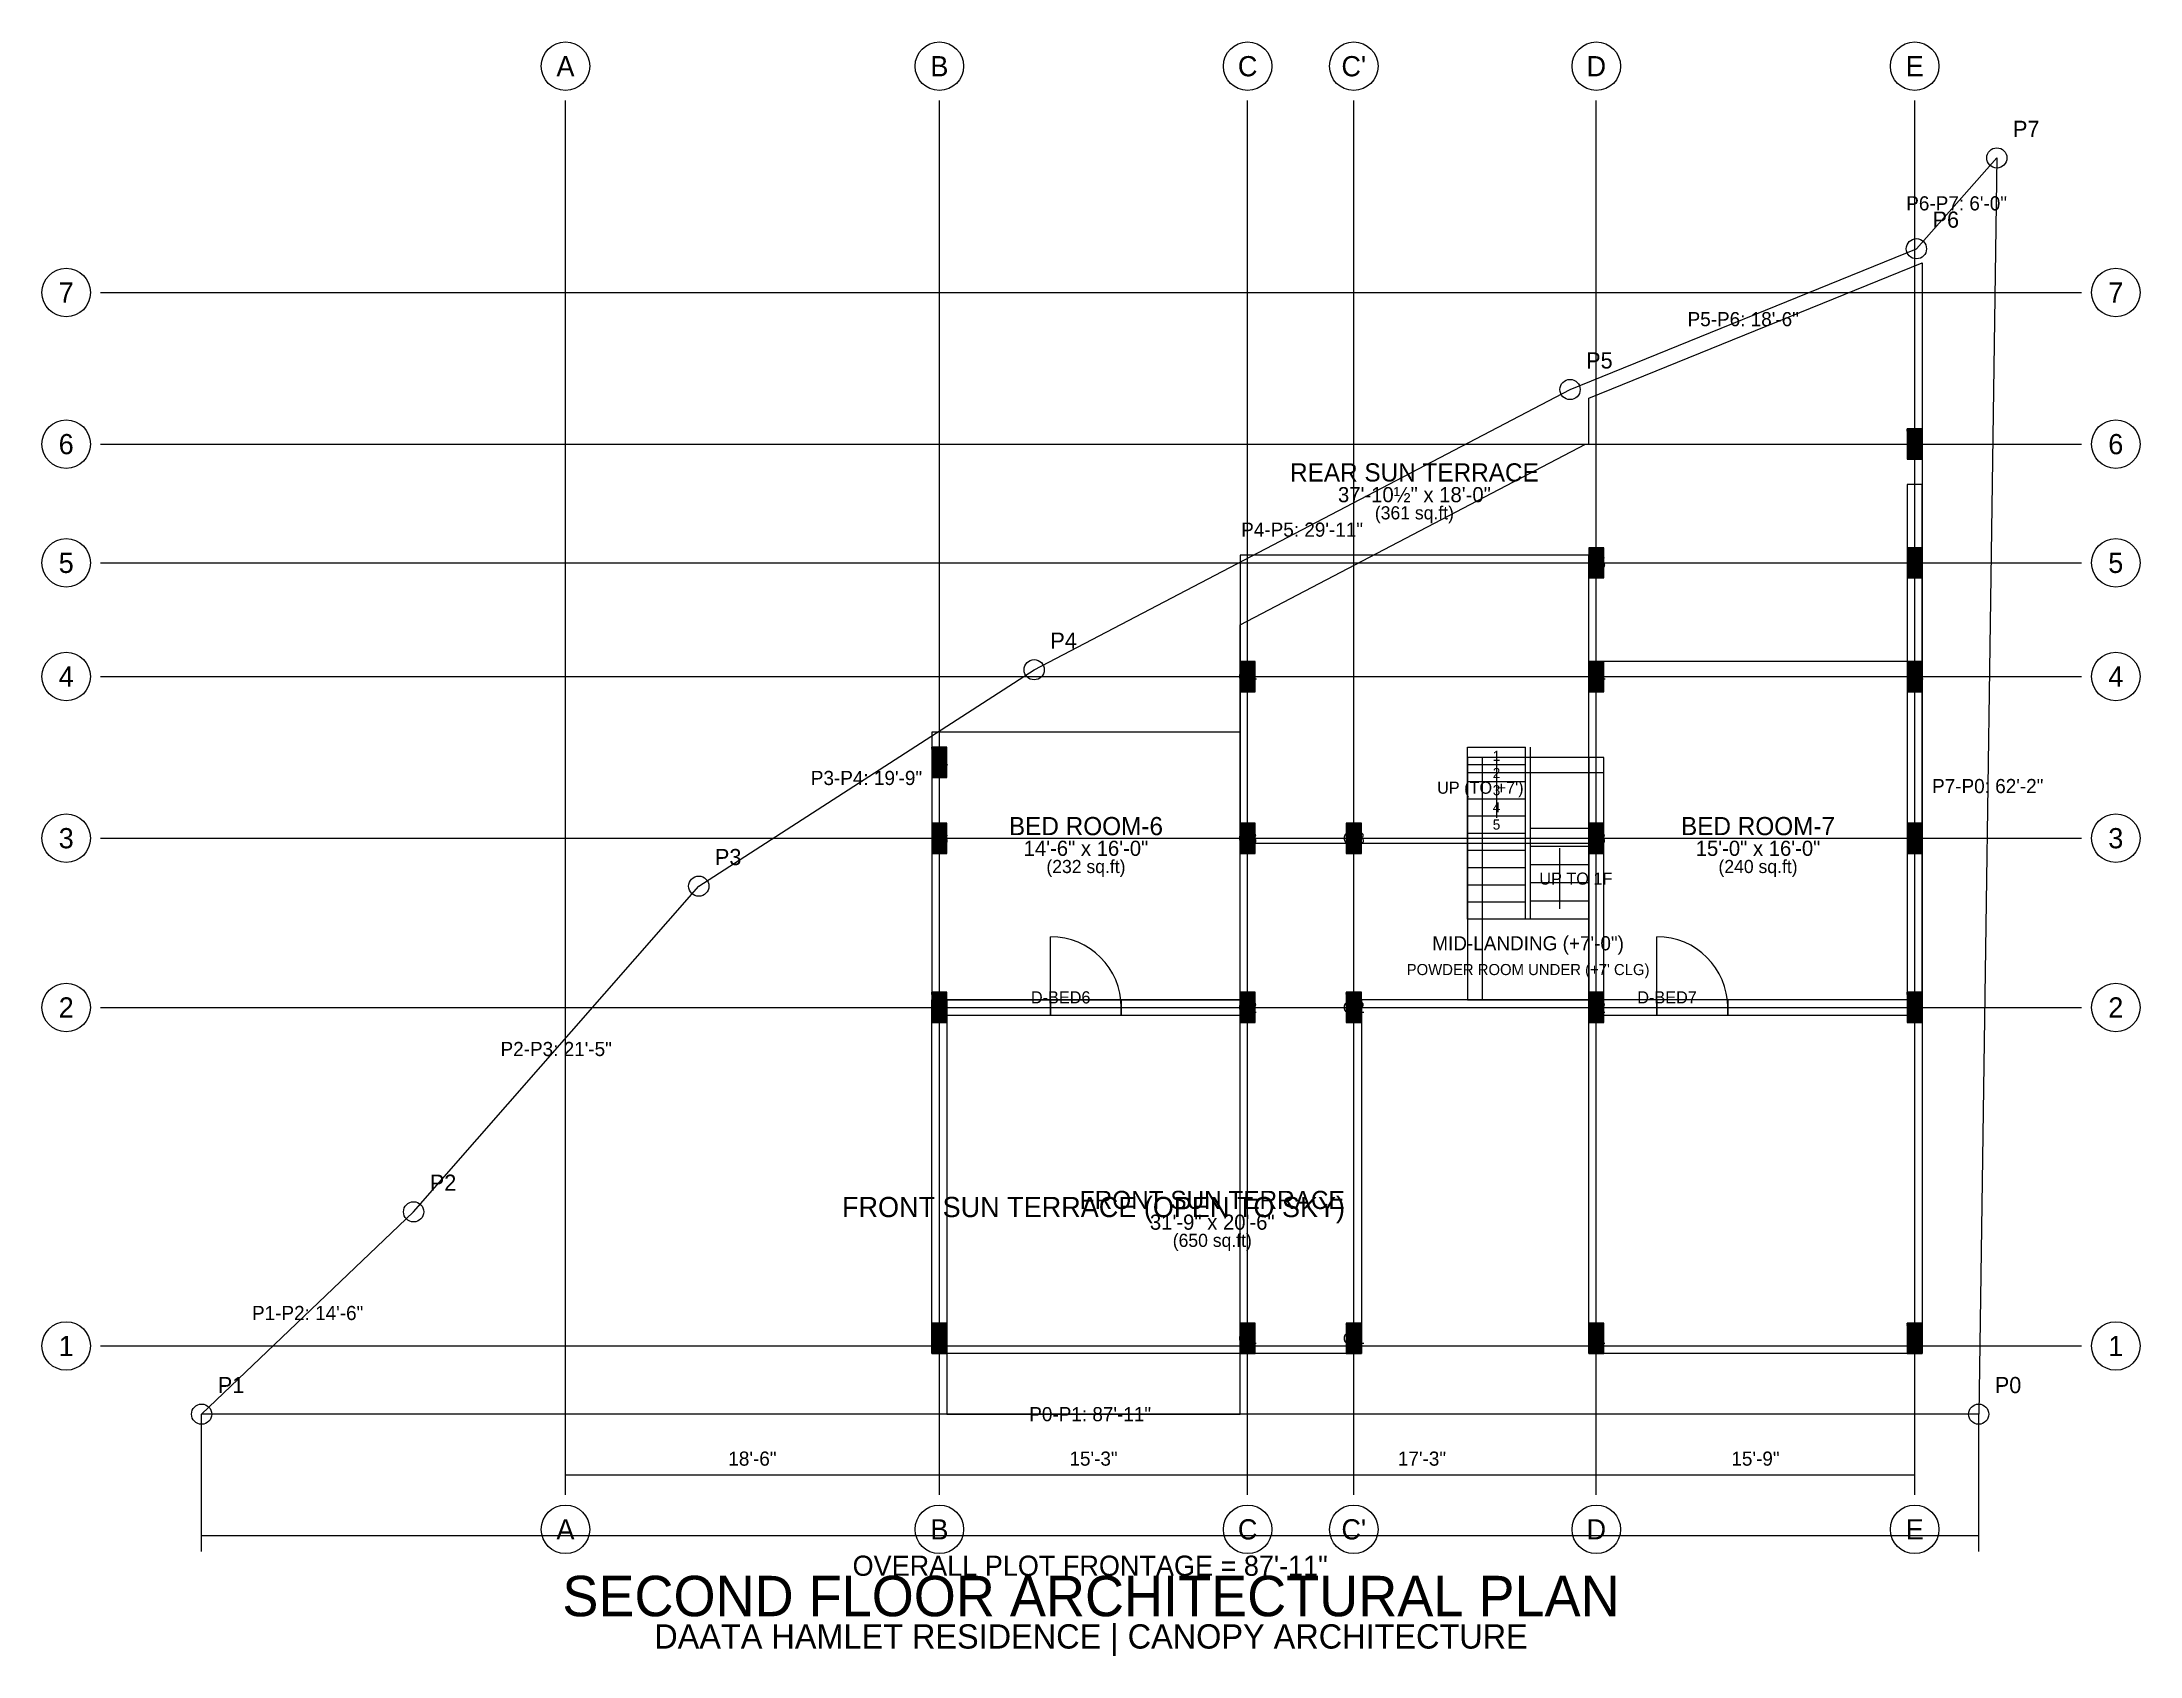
# Model space of a CAD drawing. Header units: feet. Extents: x -8 to 96, y -12 to 68.
import ezdxf
from ezdxf.enums import TextEntityAlignment as Align

# ---------------------------------------------------------------- set-up
doc = ezdxf.new("R2010")
doc.units = ezdxf.units.FT
doc.header["$MEASUREMENT"] = 0
for name, color, linetype in [('0_BOUNDARY', 1, 'Continuous'), ('A_CANOPY', 4, 'Continuous'), ('A_DIMENSIONS', 1, 'Continuous'), ('A_DOORS', 2, 'Continuous'), ('A_ROOM_LABELS', 7, 'Continuous'), ('A_STAIRS', 8, 'Continuous'), ('A_WALLS', 7, 'Continuous'), ('G_TITLEBLOCK', 7, 'Continuous'), ('S_COLUMNS', 4, 'Continuous'), ('S_COLUMNS_HATCH', 5, 'Continuous'), ('S_GRID_BUBBLES', 6, 'Continuous'), ('S_GRID_LINES', 6, 'Continuous')]:
    doc.layers.add(name, color=color, linetype=linetype)

msp = doc.modelspace()

# ---------------------------------------------------------------- hatches: boundary and pattern name
at = {"layer": 'S_COLUMNS_HATCH'}
h = msp.add_hatch(dxfattribs=at)
h.set_pattern_fill('SOLID')
h.paths.add_polyline_path([(84.375, 47.25), (85.125, 47.25), (85.125, 48.75), (84.375, 48.75)])
h = msp.add_hatch(dxfattribs=at)
h.set_pattern_fill('SOLID')
h.paths.add_polyline_path([(68.625, 41.375), (69.375, 41.375), (69.375, 42.875), (68.625, 42.875)])
h = msp.add_hatch(dxfattribs=at)
h.set_pattern_fill('SOLID')
h.paths.add_polyline_path([(84.375, 41.375), (85.125, 41.375), (85.125, 42.875), (84.375, 42.875)])
h = msp.add_hatch(dxfattribs=at)
h.set_pattern_fill('SOLID')
h.paths.add_polyline_path([(51.375, 35.75), (52.125, 35.75), (52.125, 37.25), (51.375, 37.25)])
h = msp.add_hatch(dxfattribs=at)
h.set_pattern_fill('SOLID')
h.paths.add_polyline_path([(68.625, 35.75), (69.375, 35.75), (69.375, 37.25), (68.625, 37.25)])
h = msp.add_hatch(dxfattribs=at)
h.set_pattern_fill('SOLID')
h.paths.add_polyline_path([(84.375, 35.75), (85.125, 35.75), (85.125, 37.25), (84.375, 37.25)])
h = msp.add_hatch(dxfattribs=at)
h.set_pattern_fill('SOLID')
h.paths.add_polyline_path([(36.125, 31.5), (36.875, 31.5), (36.875, 33), (36.125, 33)])
h = msp.add_hatch(dxfattribs=at)
h.set_pattern_fill('SOLID')
h.paths.add_polyline_path([(36.125, 27.75), (36.875, 27.75), (36.875, 29.25), (36.125, 29.25)])
h = msp.add_hatch(dxfattribs=at)
h.set_pattern_fill('SOLID')
h.paths.add_polyline_path([(51.375, 27.75), (52.125, 27.75), (52.125, 29.25), (51.375, 29.25)])
h = msp.add_hatch(dxfattribs=at)
h.set_pattern_fill('SOLID')
h.paths.add_polyline_path([(56.625, 27.75), (57.375, 27.75), (57.375, 29.25), (56.625, 29.25)])
h = msp.add_hatch(dxfattribs=at)
h.set_pattern_fill('SOLID')
h.paths.add_polyline_path([(68.625, 27.75), (69.375, 27.75), (69.375, 29.25), (68.625, 29.25)])
h = msp.add_hatch(dxfattribs=at)
h.set_pattern_fill('SOLID')
h.paths.add_polyline_path([(84.375, 27.75), (85.125, 27.75), (85.125, 29.25), (84.375, 29.25)])
h = msp.add_hatch(dxfattribs=at)
h.set_pattern_fill('SOLID')
h.paths.add_polyline_path([(36.125, 19.375), (36.875, 19.375), (36.875, 20.875), (36.125, 20.875)])
h = msp.add_hatch(dxfattribs=at)
h.set_pattern_fill('SOLID')
h.paths.add_polyline_path([(51.375, 19.375), (52.125, 19.375), (52.125, 20.875), (51.375, 20.875)])
h = msp.add_hatch(dxfattribs=at)
h.set_pattern_fill('SOLID')
h.paths.add_polyline_path([(56.625, 19.375), (57.375, 19.375), (57.375, 20.875), (56.625, 20.875)])
h = msp.add_hatch(dxfattribs=at)
h.set_pattern_fill('SOLID')
h.paths.add_polyline_path([(68.625, 19.375), (69.375, 19.375), (69.375, 20.875), (68.625, 20.875)])
h = msp.add_hatch(dxfattribs=at)
h.set_pattern_fill('SOLID')
h.paths.add_polyline_path([(84.375, 19.375), (85.125, 19.375), (85.125, 20.875), (84.375, 20.875)])
h = msp.add_hatch(dxfattribs=at)
h.set_pattern_fill('SOLID')
h.paths.add_polyline_path([(36.125, 3), (36.875, 3), (36.875, 4.5), (36.125, 4.5)])
h = msp.add_hatch(dxfattribs=at)
h.set_pattern_fill('SOLID')
h.paths.add_polyline_path([(51.375, 3), (52.125, 3), (52.125, 4.5), (51.375, 4.5)])
h = msp.add_hatch(dxfattribs=at)
h.set_pattern_fill('SOLID')
h.paths.add_polyline_path([(56.625, 3), (57.375, 3), (57.375, 4.5), (56.625, 4.5)])
h = msp.add_hatch(dxfattribs=at)
h.set_pattern_fill('SOLID')
h.paths.add_polyline_path([(68.625, 3), (69.375, 3), (69.375, 4.5), (68.625, 4.5)])
h = msp.add_hatch(dxfattribs=at)
h.set_pattern_fill('SOLID')
h.paths.add_polyline_path([(84.375, 3), (85.125, 3), (85.125, 4.5), (84.375, 4.5)])

# ---------------------------------------------------------------- linework, layer by layer
at = {"layer": '0_BOUNDARY'}
msp.add_lwpolyline([(0, 0), (10.4884, 10.0122), (24.5949, 26.1267), (41.1897, 36.8354), (67.6992, 50.701), (84.8373, 57.6678), (88.8145, 62.1602), (87.9167, 0)], close=True, dxfattribs=at)
for centre in [(88.8145, 62.1602), (84.8373, 57.6678), (67.6992, 50.701), (41.1897, 36.8354), (24.5949, 26.1267), (10.4884, 10.0122), (0, 0), (87.9167, 0)]:
    msp.add_circle(centre, 0.5, dxfattribs=at)
at = {"layer": 'A_CANOPY'}
for points in [[(51.375, 28.25), (68.625, 28.25), (68.625, 42.5), (51.375, 42.5)], [(36.125, 20.5), (51.375, 20.5), (51.375, 33.75), (36.125, 33.75)], [(36.875, 0), (51.375, 0), (51.375, 20.5), (36.875, 20.5)]]:
    msp.add_lwpolyline(points, close=True, dxfattribs=at)
at = {"layer": 'A_DIMENSIONS'}
for p, q in [((0, -6.8), (0, 0)), ((87.917, -6.8), (87.917, 0)), ((18, -3.5), (18, -2.5)), ((18, -3), (36.5, -3)), ((36.5, -3.5), (36.5, -2.5)), ((36.5, -3.5), (36.5, -2.5)), ((36.5, -3), (51.75, -3)), ((51.75, -3.5), (51.75, -2.5)), ((51.75, -3.5), (51.75, -2.5)), ((51.75, -3), (69, -3)), ((69, -3.5), (69, -2.5)), ((69, -3.5), (69, -2.5)), ((69, -3), (84.75, -3)), ((84.75, -3.5), (84.75, -2.5)), ((0, -6), (87.917, -6))]:
    msp.add_line(p, q, dxfattribs=at)
at = {"layer": 'A_DOORS'}
for p, q in [((42, 20.125), (42, 23.625)), ((72, 20.125), (72, 23.625))]:
    msp.add_line(p, q, dxfattribs=at)
for centre in [(42, 20.125), (72, 20.125)]:
    msp.add_arc(centre, 3.5, 0, 90, dxfattribs=at)
at = {"layer": 'A_STAIRS'}
for p, q in [((62.625, 24.5), (62.625, 33)), ((64.0625, 32.5), (64.0625, 29.5)), ((65.5, 24.5), (65.5, 33)), ((65.75, 24.5), (65.75, 33)), ((62.625, 28.75), (65.5, 28.75)), ((65.75, 29), (68.625, 29)), ((65.75, 29), (68.625, 29)), ((65.75, 28.1), (68.625, 28.1)), ((68.625, 24.5), (68.625, 29)), ((62.625, 27.9), (65.5, 27.9)), ((62.625, 27.05), (65.5, 27.05)), ((65.75, 27.2), (68.625, 27.2)), ((67.1875, 25), (67.1875, 28)), ((62.625, 26.2), (65.5, 26.2)), ((65.75, 26.3), (68.625, 26.3)), ((62.625, 25.35), (65.5, 25.35)), ((65.75, 25.4), (68.625, 25.4))]:
    msp.add_line(p, q, dxfattribs=at)
at = {"layer": 'A_STAIRS', "linetype": 'Continuous'}
for p, q in [((62.625, 33), (65.5, 33)), ((62.625, 32.15), (65.5, 32.15)), ((62.625, 31.3), (65.5, 31.3)), ((62.625, 30.45), (65.5, 30.45)), ((62.625, 29.6), (65.5, 29.6))]:
    msp.add_line(p, q, dxfattribs=at)
at = {"layer": 'A_STAIRS'}
msp.add_lwpolyline([(62.625, 20.5), (68.625, 20.5), (68.625, 24.5), (62.625, 24.5)], close=True, dxfattribs=at)
at = {"layer": 'A_WALLS'}
for points in [[(36.125, 3), (36.125, 20.5), (51.375, 20.5), (51.375, 39.0593), (68.4686, 48), (68.625, 48), (68.625, 50.2677), (85.125, 56.9752), (85.125, 3), (68.625, 3), (68.625, 20.5), (57.375, 20.5), (57.375, 3), (36.125, 3)], [(84.375, 20.5), (85.125, 20.5), (85.125, 46), (84.375, 46)], [(68.625, 36.5), (85.125, 36.5), (85.125, 37.25), (68.625, 37.25)], [(62.625, 20.5), (63.375, 20.5), (63.375, 32.5), (62.625, 32.5)], [(62.625, 31.75), (69.375, 31.75), (69.375, 32.5), (62.625, 32.5)], [(68.625, 20.5), (69.375, 20.5), (69.375, 32.5), (68.625, 32.5)], [(36.125, 19.75), (42, 19.75), (42, 20.5), (36.125, 20.5)], [(42, 19.75), (45.5, 19.75), (45.5, 20.5), (42, 20.5)], [(45.5, 19.75), (51.375, 19.75), (51.375, 20.5), (45.5, 20.5)], [(68.625, 19.75), (72, 19.75), (72, 20.5), (68.625, 20.5)], [(72, 19.75), (75.5, 19.75), (75.5, 20.5), (72, 20.5)], [(75.5, 19.75), (85.125, 19.75), (85.125, 20.5), (75.5, 20.5)]]:
    msp.add_lwpolyline(points, close=True, dxfattribs=at)
at = {"layer": 'S_COLUMNS'}
for points in [[(84.375, 47.25), (85.125, 47.25), (85.125, 48.75), (84.375, 48.75)], [(68.625, 41.375), (69.375, 41.375), (69.375, 42.875), (68.625, 42.875)], [(84.375, 41.375), (85.125, 41.375), (85.125, 42.875), (84.375, 42.875)], [(51.375, 35.75), (52.125, 35.75), (52.125, 37.25), (51.375, 37.25)], [(68.625, 35.75), (69.375, 35.75), (69.375, 37.25), (68.625, 37.25)], [(84.375, 35.75), (85.125, 35.75), (85.125, 37.25), (84.375, 37.25)], [(36.125, 31.5), (36.875, 31.5), (36.875, 33), (36.125, 33)], [(36.125, 27.75), (36.875, 27.75), (36.875, 29.25), (36.125, 29.25)], [(51.375, 27.75), (52.125, 27.75), (52.125, 29.25), (51.375, 29.25)], [(56.625, 27.75), (57.375, 27.75), (57.375, 29.25), (56.625, 29.25)], [(68.625, 27.75), (69.375, 27.75), (69.375, 29.25), (68.625, 29.25)], [(84.375, 27.75), (85.125, 27.75), (85.125, 29.25), (84.375, 29.25)], [(36.125, 19.375), (36.875, 19.375), (36.875, 20.875), (36.125, 20.875)], [(51.375, 19.375), (52.125, 19.375), (52.125, 20.875), (51.375, 20.875)], [(56.625, 19.375), (57.375, 19.375), (57.375, 20.875), (56.625, 20.875)], [(68.625, 19.375), (69.375, 19.375), (69.375, 20.875), (68.625, 20.875)], [(84.375, 19.375), (85.125, 19.375), (85.125, 20.875), (84.375, 20.875)], [(36.125, 3), (36.875, 3), (36.875, 4.5), (36.125, 4.5)], [(51.375, 3), (52.125, 3), (52.125, 4.5), (51.375, 4.5)], [(56.625, 3), (57.375, 3), (57.375, 4.5), (56.625, 4.5)], [(68.625, 3), (69.375, 3), (69.375, 4.5), (68.625, 4.5)], [(84.375, 3), (85.125, 3), (85.125, 4.5), (84.375, 4.5)]]:
    msp.add_lwpolyline(points, close=True, dxfattribs=at)
at = {"layer": 'S_GRID_BUBBLES'}
for centre in [(18, 66.7), (36.5, 66.7), (51.75, 66.7), (57, 66.7), (69, 66.7), (84.75, 66.7), (-6.7, 55.5), (94.7, 55.5), (-6.7, 48), (94.7, 48), (-6.7, 42.125), (94.7, 42.125), (-6.7, 36.5), (94.7, 36.5), (-6.7, 28.5), (94.7, 28.5), (-6.7, 20.125), (94.7, 20.125), (-6.7, 3.375), (94.7, 3.375), (18, -5.7), (36.5, -5.7), (51.75, -5.7), (57, -5.7), (69, -5.7), (84.75, -5.7)]:
    msp.add_circle(centre, 1.2, dxfattribs=at)
at = {"layer": 'S_GRID_LINES'}
for p, q in [((18, -4), (18, 65)), ((36.5, -4), (36.5, 65)), ((51.75, -4), (51.75, 65)), ((57, -4), (57, 65)), ((69, -4), (69, 65)), ((84.75, -4), (84.75, 65)), ((-5, 55.5), (93, 55.5)), ((-5, 48), (93, 48)), ((-5, 42.125), (93, 42.125)), ((-5, 36.5), (93, 36.5)), ((-5, 28.5), (93, 28.5)), ((-5, 20.125), (93, 20.125)), ((-5, 3.375), (93, 3.375))]:
    msp.add_line(p, q, dxfattribs=at)

# ---------------------------------------------------------------- texts
at = {"layer": '0_BOUNDARY'}
for s, p in [('P7', (89.6145, 62.9602)), ('P6', (85.6373, 58.4678)), ('P5', (68.4992, 51.501)), ('P4', (41.9897, 37.6354)), ('P3', (25.3949, 26.9267)), ('P2', (11.2884, 10.8122)), ('P1', (0.8, 0.8)), ('P0', (88.7167, 0.8))]:
    msp.add_text(s, height=0.8, dxfattribs=at).set_placement(p, align=Align.BOTTOM_LEFT)
for s, p in [('P6-P7: 6\'-0"', (86.8259, 59.914)), ('P5-P6: 18\'-6"', (76.2682, 54.1844)), ('P4-P5: 29\'-11"', (54.4445, 43.7682)), ('P3-P4: 19\'-9"', (32.8923, 31.481)), ('P7-P0: 62\'-2"', (88.3656, 31.0801)), ('P2-P3: 21\'-5"', (17.5417, 18.0694)), ('P1-P2: 14\'-6"', (5.2442, 5.0061)), ('P0-P1: 87\'-11"', (43.9584, 0))]:
    msp.add_text(s, height=0.7, dxfattribs=at).set_placement(p, align=Align.MIDDLE_CENTER)
at = {"layer": 'A_CANOPY'}
msp.add_text('FRONT SUN TERRACE (OPEN TO SKY)', height=1, dxfattribs=at).set_placement((44.125, 10.25), align=Align.MIDDLE_CENTER)
at = {"layer": 'A_DIMENSIONS'}
for s, height, p in [('18\'-6"', 0.7, (27.25, -2.2)), ('15\'-3"', 0.7, (44.125, -2.2)), ('17\'-3"', 0.7, (60.375, -2.2)), ('15\'-9"', 0.7, (76.875, -2.2)), ('OVERALL PLOT FRONTAGE = 87\'-11"', 1, (43.9585, -7.5))]:
    msp.add_text(s, height=height, dxfattribs=at).set_placement(p, align=Align.MIDDLE_CENTER)
at = {"layer": 'A_DOORS'}
for s, p in [('D-BED6', (42.5, 20.625)), ('D-BED7', (72.5, 20.625))]:
    msp.add_text(s, height=0.6, dxfattribs=at).set_placement(p, align=Align.MIDDLE_CENTER)
at = {"layer": 'A_ROOM_LABELS'}
for s, height, p in [('REAR SUN TERRACE', 0.9, (60, 46.6)), ('37\'-10½" x 18\'-0"', 0.75, (60, 45.5)), ('(361 sq.ft)', 0.65, (60, 44.6)), ('BED ROOM-6', 0.9, (43.75, 29.1)), ('BED ROOM-7', 0.9, (77, 29.1)), ('14\'-6" x 16\'-0"', 0.75, (43.75, 28)), ('15\'-0" x 16\'-0"', 0.75, (77, 28)), ('(232 sq.ft)', 0.65, (43.75, 27.1)), ('(240 sq.ft)', 0.65, (77, 27.1)), ('FRONT SUN TERRACE', 0.9, (50, 10.6)), ('31\'-9" x 20\'-6"', 0.75, (50, 9.5)), ('(650 sq.ft)', 0.65, (50, 8.6))]:
    msp.add_text(s, height=height, dxfattribs=at).set_placement(p, align=Align.MIDDLE_CENTER)
at = {"layer": 'A_STAIRS'}
for s, height, p in [('1', 0.5, (64.0625, 32.575)), ("UP (TO +7')", 0.6, (63.2625, 31)), ('2', 0.5, (64.0625, 31.725)), ('4', 0.5, (64.0625, 30.025)), ('3', 0.5, (64.0625, 30.875)), ('5', 0.5, (64.0625, 29.175)), ('UP TO 1F', 0.6, (67.9875, 26.5)), ('MID-LANDING (+7\'-0")', 0.7, (65.625, 23.3)), ("POWDER ROOM UNDER (+7' CLG)", 0.55, (65.625, 22))]:
    msp.add_text(s, height=height, dxfattribs=at).set_placement(p, align=Align.MIDDLE_CENTER)
at = {"layer": 'G_TITLEBLOCK'}
for s, height, p in [('SECOND FLOOR ARCHITECTURAL PLAN', 2, (44, -9)), ('DAATA HAMLET RESIDENCE | CANOPY ARCHITECTURE', 1.2, (44, -11))]:
    msp.add_text(s, height=height, dxfattribs=at).set_placement(p, align=Align.MIDDLE_CENTER)
at = {"layer": 'S_COLUMNS'}
for s, p in [('E6', (84.75, 48)), ('D5', (69, 42.125)), ('E5', (84.75, 42.125)), ('C4', (51.75, 36.5)), ('D4', (69, 36.5)), ('E4', (84.75, 36.5)), ('B4', (36.5, 32.25)), ('B3', (36.5, 28.5)), ('C3', (51.75, 28.5)), ("C'3", (57, 28.5)), ('D3', (69, 28.5)), ('E3', (84.75, 28.5)), ('B2', (36.5, 20.125)), ('C2', (51.75, 20.125)), ("C'2", (57, 20.125)), ('D2', (69, 20.125)), ('E2', (84.75, 20.125)), ('B1', (36.5, 3.75)), ('C1', (51.75, 3.75)), ("C'1", (57, 3.75)), ('D1', (69, 3.75)), ('E1', (84.75, 3.75))]:
    msp.add_text(s, height=0.55, dxfattribs=at).set_placement(p, align=Align.MIDDLE_CENTER)
at = {"layer": 'S_GRID_BUBBLES'}
for s, p in [('A', (18, 66.7)), ('B', (36.5, 66.7)), ('C', (51.75, 66.7)), ("C'", (57, 66.7)), ('D', (69, 66.7)), ('E', (84.75, 66.7)), ('7', (-6.7, 55.5)), ('7', (94.7, 55.5)), ('6', (-6.7, 48)), ('6', (94.7, 48)), ('5', (-6.7, 42.125)), ('5', (94.7, 42.125)), ('4', (-6.7, 36.5)), ('4', (94.7, 36.5)), ('3', (-6.7, 28.5)), ('3', (94.7, 28.5)), ('2', (-6.7, 20.125)), ('2', (94.7, 20.125)), ('1', (-6.7, 3.375)), ('1', (94.7, 3.375)), ('C', (51.75, -5.7)), ("C'", (57, -5.7)), ('A', (18, -5.7)), ('B', (36.5, -5.7)), ('D', (69, -5.7)), ('E', (84.75, -5.7))]:
    msp.add_text(s, height=1, dxfattribs=at).set_placement(p, align=Align.MIDDLE_CENTER)

doc.saveas('drawing.dxf')
